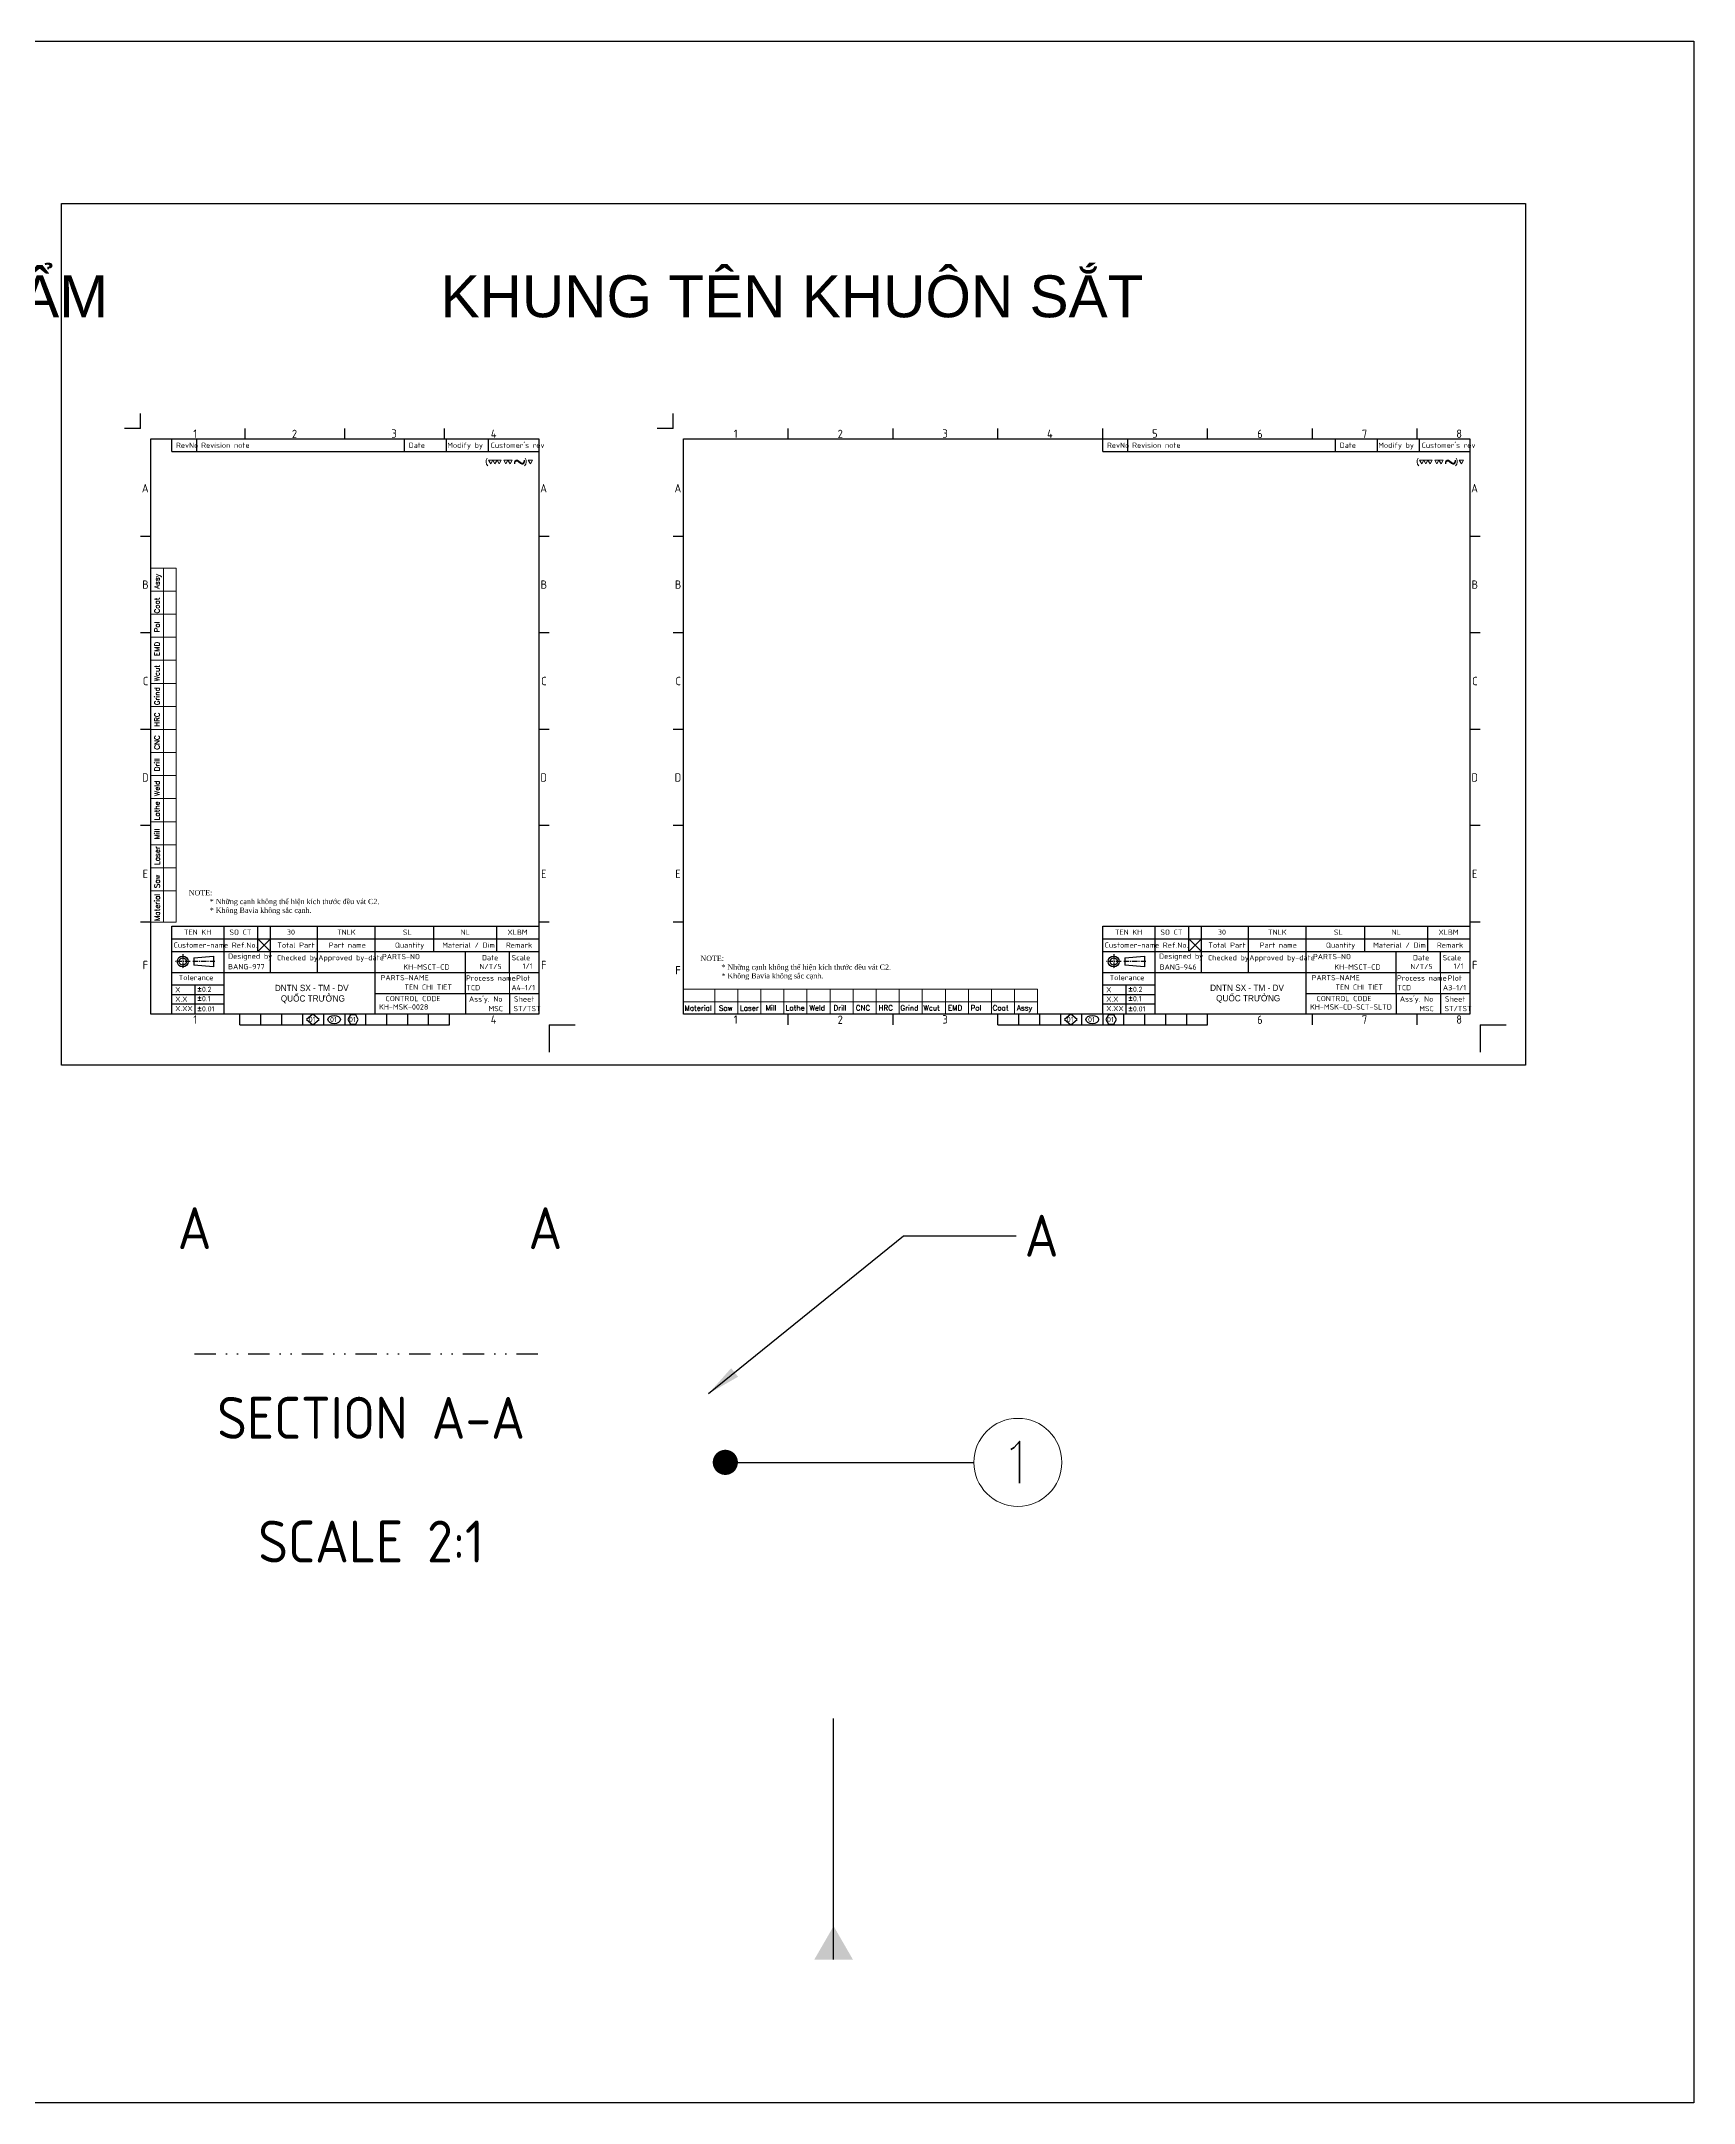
# Model space of a CAD drawing. Header units: millimetres. Extents: x -205945 to -46279, y 28253 to 108078.
# Drawn here: x -133655 to -132866, y 43192 to 44175 of the extents above; entities that cross this region are included whole.
import ezdxf
from ezdxf.enums import TextEntityAlignment as Align

# ---------------------------------------------------------------- set-up
doc = ezdxf.new("R2010")
doc.units = ezdxf.units.MM
for name, pattern in [('CENTERX2', [4, 2.5, -0.5, 0.5, -0.5]), ('CONTPVMNIL', [0]), ('DASHEDX2', [1.5, 1, -0.5]), ('DIVIDE', [1.25, 0.5, -0.25, 0, -0.25, 0, -0.25])]:
    doc.linetypes.add(name, pattern=pattern)
doc.layers.get('0').update_dxf_attribs({"linetype": 'CONTPVMNIL'})
for name, color, linetype in [('CENTER', 1, 'CENTERX2'), ('FRAME050', 6, 'Continuous'), ('hatch', 4, 'DASHEDX2'), ('MAIN', 7, 'Continuous')]:
    doc.layers.add(name, color=color, linetype=linetype)
for name, color, linetype, lineweight in [('dim', 82, 'Continuous', 9), ('from', 7, 'Continuous', 13), ('insert', 7, 'Continuous', 20), ('kt', 7, 'Continuous', 13), ('LAYER0', 7, 'Continuous', 35)]:
    doc.layers.add(name, color=color, linetype=linetype, lineweight=lineweight)
doc.styles.add('ISOCP', font='isocp')
doc.styles.add('SLDTEXTSTYLE1', font='timesi.ttf', dxfattribs={"width": 0.933})
doc.styles.get("Standard").update_dxf_attribs({"font": 'isocp.shx'})
doc.styles.add('TXT', font='txt.shx', dxfattribs={"bigfont": 'gbcbig.shx'})
doc.styles.add('VINI', font='simplex.shx', dxfattribs={"bigfont": 'bigfont.shx'})
doc.dimstyles.new('Dim20', dxfattribs={"dimtxt": 20, "dimasz": 10, "dimexe": 0, "dimexo": 0, "dimgap": 0.6, "dimtad": 1, "dimtoh": 1, "dimdsep": 46, "dimtxsty": 'ISOCP', "dimcen": 0, "dimclrd": 3, "dimclre": 3, "dimclrt": 7, "dimadec": 3, "dimazin": 2, "dimtp": 0.05, "dimtm": 0.05, "dimtfac": 0.7, "dimtofl": 0, "dimtmove": 0, "dimatfit": 3, "dimfxl": 0, "dimtolj": 1, "dimarcsym": 0})
doc.dimstyles.new('Dim7.5', dxfattribs={"dimtxt": 7.5, "dimasz": 4, "dimexe": 0, "dimexo": 0, "dimgap": 1, "dimtad": 1, "dimdsep": 46, "dimtxsty": 'Standard', "dimcen": 0, "dimclrd": 3, "dimclre": 3, "dimclrt": 7, "dimadec": 3, "dimazin": 2, "dimtp": 0.05, "dimtm": 0.05, "dimtfac": 0.7, "dimtofl": 0, "dimtmove": 0, "dimatfit": 3, "dimfxl": 0, "dimtolj": 1, "dimarcsym": 0})

# ---------------------------------------------------------------- blocks, each defined once
blk = doc.blocks.new('ZSZSERHRJH')
at = {"color": 1, "linetype": 'ByBlock'}
blk.add_lwpolyline([(-109.71, 2.55), (-112.71, 5.05), (-115.71, 2.55), (-112.71, 0.05)], close=True, dxfattribs=at)
blk.add_ellipse((-102.55, 2.48), major_axis=(-3, 0), ratio=0.666667, dxfattribs=at)
at = {"layer": 'FRAME050'}
for p, q in [((-145, 279.5), (-145, 284.5)), ((-97.5, 279.5), (-97.5, 284.5)), ((-50, 279.5), (-50, 284.5)), ((-190, 233), (-195, 233)), ((0, 233), (-5, 233)), ((-190, 187), (-195, 187)), ((-190, 187), (-195, 187)), ((0, 187), (-5, 187)), ((-195, 141), (-190, 141)), ((-195, 141), (-190, 141)), ((-5, 141), (0, 141)), ((-190, 95), (-195, 95)), ((-190, 95), (-195, 95)), ((0, 95), (-5, 95)), ((-190, 49), (-195, 49)), ((-190, 49), (-195, 49)), ((0, 49), (-5, 49)), ((-147.5, 0), (-147.5, 5)), ((-147.5, 0), (-47.5, 0)), ((-137.5, 0), (-137.5, 5)), ((-127.5, 0), (-127.5, 5)), ((-117.5, 0), (-117.5, 5)), ((-107.5, 0), (-107.5, 5)), ((-97.5, 5), (-97.5, 0)), ((-87.5, 0), (-87.5, 5)), ((-77.5, 0), (-77.5, 5)), ((-67.5, 0), (-67.5, 5)), ((-57.5, 0), (-57.5, 5)), ((-47.5, 0), (-47.5, 5))]:
    blk.add_line(p, q, dxfattribs=at)
at = {"layer": 'kt', "linetype": 'ByBlock'}
for p, q in [((-190, 217.89), (-178, 217.89)), ((-184, 217.89), (-184, 49)), ((-178, 217.89), (-178, 49)), ((-190, 206.89), (-178, 206.89)), ((-190, 195.89), (-178, 195.89)), ((-190, 184.89), (-178, 184.89)), ((-190, 173.89), (-178, 173.89)), ((-190, 162.89), (-178, 162.89)), ((-190, 151.89), (-178, 151.89)), ((-190, 140.89), (-178, 140.89)), ((-190, 129.89), (-178, 129.89)), ((-190, 118.89), (-178, 118.89)), ((-190, 107.89), (-178, 107.89)), ((-190, 96.89), (-178, 96.89)), ((-190, 85.89), (-178, 85.89)), ((-190, 74.89), (-178, 74.89)), ((-190, 63.89), (-178, 63.89)), ((-190, 49), (-178, 49))]:
    blk.add_line(p, q, dxfattribs=at)
at = {"layer": 'MAIN'}
for p, q in [((-195, 284.5), (-195, 291.57)), ((-195, 284.5), (-202.5, 284.5)), ((0, 0), (0, -13.13)), ((0, 0), (12.4, 0))]:
    blk.add_line(p, q, dxfattribs=at)
at = {"layer": 'MAIN', "color": 7, "linetype": 'Continuous'}
blk.add_lwpolyline([(-190, 279.5), (-5, 279.5), (-5, 5), (-190, 5)], close=True, dxfattribs=at)
at = {"layer": 'MAIN', "color": 1, "linetype": 'ByBlock'}
blk.add_lwpolyline([(-91.04, 2.51), (-92.31, 4.71), (-94.84, 4.71), (-96.11, 2.51), (-94.84, 0.31), (-92.31, 0.31)], close=True, dxfattribs=at)
at = {"layer": 'FRAME050', "style": 'ISOCP'}
for s, p in [('1', (-169.75, 280)), ('2', (-122.72, 279.9)), ('3', (-75.23, 280.08)), ('4', (-27.85, 280)), ('A', (-194.3, 254)), ('A', (-4.3, 254)), ('B', (-194.1, 208)), ('B', (-194.1, 208)), ('B', (-4.1, 208)), ('C', (-193.81, 162)), ('C', (-193.81, 162)), ('C', (-3.81, 162)), ('D', (-194.21, 116)), ('D', (-194.21, 116)), ('D', (-4.21, 116)), ('E', (-193.9, 70)), ('E', (-193.9, 70)), ('E', (-3.9, 70)), ('F', (-193.9, 26.5)), ('F', (-3.9, 26.5)), ('1', (-169.75, 0.5)), ('4', (-27.85, 0.5))]:
    blk.add_text(s, height=4, dxfattribs=at).set_placement(p)
at = {"layer": 'insert', "linetype": 'ByBlock', "char_height": 2.5, "width": 12.5717, "attachment_point": 1, "rotation": 90, "style": 'VINI'}
for s, insert in [('Assy', (-188.3, 207.93)), ('Coat', (-188.3, 196.25)), ('Pol', (-188.3, 187.24)), ('EMD', (-188.3, 175.87)), ('Wcut', (-188.3, 163.81)), ('Grind', (-188.3, 152.46)), ('HRC', (-188.3, 142.16)), ('CNC', (-188.3, 131.25)), ('Drill ', (-188.3, 120.96)), ('Weld', (-188.3, 109.07)), ('Lathe', (-188.3, 97.5)), ('Mill', (-188.3, 88.38)), ('Laser', (-188.23, 76.18)), ('Saw', (-188.23, 65.18)), ('Material', (-188.23, 49.47))]:
    blk.add_mtext(s, dxfattribs=dict(at, insert=insert))
at = {"layer": 'kt', "color": 0, "linetype": 'Continuous', "style": 'ISOCP'}
for p in [(-114.71, 2.55), (-104.55, 2.48)]:
    blk.add_text('01', height=2.5, dxfattribs=at).set_placement(p, align=Align.MIDDLE_LEFT)
at = {"layer": 'MAIN', "color": 0, "linetype": 'Continuous', "style": 'ISOCP'}
blk.add_text('01', height=2.5, dxfattribs=at).set_placement((-95.5, 2.5), align=Align.MIDDLE_LEFT)
blk = doc.blocks.new('rstjsryk')
at = {"color": 1, "linetype": 'ByBlock'}
blk.add_lwpolyline([(-192.21, 2.55), (-195.21, 5.05), (-198.21, 2.55), (-195.21, 0.05)], close=True, dxfattribs=at)
blk.add_ellipse((-185.05, 2.48), major_axis=(-3, 0), ratio=0.666667, dxfattribs=at)
at = {"layer": 'FRAME050'}
for p, q in [((-330, 279.5), (-330, 284.5)), ((-280, 279.5), (-280, 284.5)), ((-230, 279.5), (-230, 284.5)), ((-180, 279.5), (-180, 284.5)), ((-130, 279.5), (-130, 284.5)), ((-80, 279.5), (-80, 284.5)), ((-30, 279.5), (-30, 284.5)), ((-380, 233), (-385, 233)), ((0, 233), (-5, 233)), ((-380, 187), (-385, 187)), ((0, 187), (-5, 187)), ((-385, 141), (-380, 141)), ((-5, 141), (0, 141)), ((-380, 95), (-385, 95)), ((0, 95), (-5, 95)), ((-380, 49), (-385, 49)), ((0, 49), (-5, 49)), ((-330, 0), (-330, 5)), ((-280, 0), (-280, 5)), ((-230, 0), (-230, 5)), ((-230, 0), (-130, 0)), ((-220, 0), (-220, 5)), ((-210, 0), (-210, 5)), ((-200, 0), (-200, 5)), ((-190, 0), (-190, 5)), ((-180, 5), (-180, 0)), ((-170, 0), (-170, 5)), ((-160, 0), (-160, 5)), ((-150, 0), (-150, 5)), ((-140, 0), (-140, 5)), ((-130, 0), (-130, 5)), ((-80, 0), (-80, 5)), ((-30, 0), (-30, 5))]:
    blk.add_line(p, q, dxfattribs=at)
at = {"layer": 'kt', "linetype": 'ByBlock'}
for p, q in [((-211.11, 17), (-380, 17)), ((-380, 17), (-380, 5)), ((-211.11, 11), (-380, 11)), ((-365.11, 5), (-365.11, 17)), ((-354.11, 5), (-354.11, 17)), ((-343.11, 5), (-343.11, 17)), ((-332.11, 5), (-332.11, 17)), ((-321.11, 5), (-321.11, 17)), ((-310.11, 5), (-310.11, 17)), ((-299.11, 5), (-299.11, 17)), ((-288.11, 5), (-288.11, 17)), ((-277.11, 5), (-277.11, 17)), ((-266.11, 5), (-266.11, 17)), ((-255.11, 5), (-255.11, 17)), ((-244.11, 5), (-244.11, 17)), ((-233.11, 5), (-233.11, 17)), ((-222.11, 5), (-222.11, 17)), ((-211.11, 5), (-211.11, 17))]:
    blk.add_line(p, q, dxfattribs=at)
at = {"layer": 'MAIN'}
for p, q in [((-385, 284.5), (-385, 291.57)), ((-385, 284.5), (-392.5, 284.5)), ((0, 0), (12.4, 0)), ((0, 0), (0, -13.13))]:
    blk.add_line(p, q, dxfattribs=at)
at = {"layer": 'MAIN', "color": 7, "linetype": 'Continuous'}
blk.add_lwpolyline([(-380, 279.5), (-5, 279.5), (-5, 5), (-380, 5)], close=True, dxfattribs=at)
at = {"layer": 'MAIN', "color": 1, "linetype": 'ByBlock'}
blk.add_lwpolyline([(-173.54, 2.51), (-174.81, 4.71), (-177.34, 4.71), (-178.61, 2.51), (-177.34, 0.31), (-174.81, 0.31)], close=True, dxfattribs=at)
at = {"layer": 'FRAME050', "style": 'ISOCP'}
for s, p in [('1', (-356, 280)), ('2', (-306.47, 279.9)), ('3', (-256.48, 280.08)), ('4', (-206.6, 280)), ('5', (-156.48, 280.08)), ('6', (-106.38, 279.91)), ('7', (-56.4, 280)), ('8', (-11.4, 280)), ('A', (-384.3, 254)), ('A', (-4.3, 254)), ('B', (-384.1, 208)), ('B', (-4.1, 208)), ('C', (-383.81, 162)), ('C', (-3.81, 162)), ('D', (-384.21, 116)), ('D', (-4.21, 116)), ('E', (-383.9, 70)), ('E', (-3.9, 70)), ('F', (-3.9, 26.5)), ('F', (-383.9, 24)), ('1', (-356, 0.5)), ('2', (-306.47, 0.4)), ('3', (-256.48, 0.58)), ('6', (-106.38, 0.41)), ('7', (-56.4, 0.5)), ('8', (-11.4, 0.5))]:
    blk.add_text(s, height=4, dxfattribs=at).set_placement(p)
at = {"layer": 'insert', "linetype": 'ByBlock', "char_height": 2.5, "width": 9.8714, "attachment_point": 1, "style": 'VINI'}
for s, insert in [('Material', (-379.53, 9.23)), ('Saw', (-363.1, 9.23)), ('Laser', (-353.1, 9.23)), ('Mill', (-340.85, 9.31)), ('Lathe', (-331.3, 9.31)), ('Weld', (-319.89, 9.31)), ('Drill ', (-308.45, 9.31)), ('CNC', (-297.83, 9.31)), ('HRC', (-286.97, 9.31)), ('Grind', (-276.54, 9.31)), ('Wcut', (-265.54, 9.31)), ('EMD', (-253.89, 9.31)), ('Pol', (-243.07, 9.31)), ('Coat', (-232.55, 9.31)), ('Assy', (-220.98, 9.31))]:
    blk.add_mtext(s, dxfattribs=dict(at, insert=insert))
at = {"layer": 'kt', "color": 0, "linetype": 'Continuous', "style": 'ISOCP'}
for p in [(-197.21, 2.55), (-187.05, 2.48)]:
    blk.add_text('01', height=2.5, dxfattribs=at).set_placement(p, align=Align.MIDDLE_LEFT)
at = {"layer": 'MAIN', "color": 0, "linetype": 'Continuous', "style": 'ISOCP'}
blk.add_text('01', height=2.5, dxfattribs=at).set_placement((-178, 2.5), align=Align.MIDDLE_LEFT)

msp = doc.modelspace()

# ---------------------------------------------------------------- linework, layer by layer
at = {"linetype": 'ByBlock'}
for p, q in [((-133592.401, 43747.141), (-133592.401, 43753.141)), ((-133567.401, 43747.141), (-133567.401, 43753.141)), ((-133551.401, 43747.141), (-133551.401, 43753.141)), ((-133545.401, 43747.141), (-133545.401, 43753.141)), ((-133522.901, 43747.141), (-133522.901, 43753.141)), ((-133495.401, 43747.141), (-133495.401, 43753.141)), ((-133467.401, 43747.141), (-133467.401, 43753.141)), ((-133437.401, 43747.141), (-133437.401, 43753.141)), ((-133148.342, 43747.141), (-133148.342, 43753.141)), ((-133123.342, 43747.141), (-133123.342, 43753.141)), ((-133107.342, 43747.141), (-133107.342, 43753.141)), ((-133101.342, 43747.141), (-133101.342, 43753.141)), ((-133078.842, 43747.141), (-133078.842, 43753.141)), ((-133051.342, 43747.141), (-133051.342, 43753.141)), ((-133023.342, 43747.141), (-133023.342, 43753.141)), ((-132993.342, 43747.141), (-132993.342, 43753.141)), ((-133452.401, 43721.141), (-133452.401, 43711.141)), ((-133008.342, 43721.141), (-133008.342, 43711.141))]:
    msp.add_line(p, q, dxfattribs=at)
at = {"color": 7}
for p, q in [((-133431.401, 43721.141), (-133431.401, 43711.141)), ((-132987.342, 43721.141), (-132987.342, 43711.141))]:
    msp.add_line(p, q, dxfattribs=at)
at = {"ltscale": 3}
msp.add_lwpolyline([(-134483.764, 44175.404), (-132866.475, 44175.404), (-132866.475, 43191.818), (-134483.764, 43191.818)], close=True, dxfattribs=at)
at = {"linetype": 'Continuous', "ltscale": 169}
msp.add_lwpolyline([(-133644.946, 44098.053), (-132946.764, 44098.053), (-132946.764, 43686.793), (-133644.946, 43686.793)], close=True, dxfattribs=at)
at = {"layer": 'CENTER'}
for p, q in [((-133583.655, 43736.333), (-133590.757, 43736.333)), ((-133587.206, 43739.824), (-133587.206, 43732.796)), ((-133571.832, 43736.333), (-133582.816, 43736.333)), ((-133139.596, 43736.333), (-133146.698, 43736.333)), ((-133143.147, 43739.824), (-133143.147, 43732.796)), ((-133127.773, 43736.333), (-133138.757, 43736.333))]:
    msp.add_line(p, q, dxfattribs=at)
at = {"layer": 'from', "color": 4, "ltscale": 3}
msp.add_circle((-133188.861, 43497.368), 21, dxfattribs=at)
at = {"layer": 'hatch', "color": 2, "linetype": 'DIVIDE', "ltscale": 20.32}
msp.add_line((-133581.56, 43549.093), (-133414.238, 43549.093), dxfattribs=at)
at = {"layer": 'hatch', "color": 2, "ltscale": 3}
for points in [[(-133581.56, 43549.093, 0, 0, 0), (-133581.56, 43569.093, 6, 0, 0), (-133581.56, 43589.093, 0, 0, 0)], [(-133414.238, 43549.093, 0, 0, 0), (-133414.238, 43569.093, 6, 0, 0), (-133414.238, 43589.093, 0, 0, 0)]]:
    msp.add_lwpolyline(points, format="xyseb", dxfattribs=at)
at = {"layer": 'kt', "linetype": 'Continuous'}
for p, q in [((-133545.401, 43747.141), (-133551.401, 43741.141)), ((-133551.401, 43747.141), (-133545.401, 43741.141)), ((-133101.342, 43747.141), (-133107.342, 43741.141)), ((-133107.342, 43747.141), (-133101.342, 43741.141)), ((-133579.989, 43723.407), (-133578.42, 43723.407)), ((-133579.989, 43722.144), (-133578.42, 43722.144)), ((-133579.204, 43722.71), (-133579.204, 43724.06)), ((-133135.93, 43723.407), (-133134.361, 43723.407)), ((-133135.93, 43722.144), (-133134.361, 43722.144)), ((-133135.145, 43722.71), (-133135.145, 43724.06)), ((-133579.989, 43718.947), (-133578.42, 43718.947)), ((-133579.989, 43717.684), (-133578.42, 43717.684)), ((-133579.989, 43714.086), (-133578.42, 43714.086)), ((-133579.989, 43712.824), (-133578.42, 43712.824)), ((-133579.204, 43718.25), (-133579.204, 43719.6)), ((-133579.204, 43713.39), (-133579.204, 43714.74)), ((-133135.93, 43718.947), (-133134.361, 43718.947)), ((-133135.93, 43717.684), (-133134.361, 43717.684)), ((-133135.93, 43714.086), (-133134.361, 43714.086)), ((-133135.93, 43712.824), (-133134.361, 43712.824)), ((-133135.145, 43718.25), (-133135.145, 43719.6)), ((-133135.145, 43713.39), (-133135.145, 43714.74))]:
    msp.add_line(p, q, dxfattribs=at)
at = {"layer": 'kt', "linetype": 'ByBlock'}
for p, q in [((-133431.401, 43731.141), (-133431.401, 43721.141)), ((-132987.342, 43731.141), (-132987.342, 43721.141))]:
    msp.add_line(p, q, dxfattribs=at)
at = {"layer": 'kt', "color": 4, "linetype": 'Continuous'}
for points in [[(-133440.302, 43973.813), (-133439.301, 43975.547), (-133441.303, 43975.547)], [(-133438.3, 43973.813), (-133437.299, 43975.547), (-133439.301, 43975.547)], [(-133436.298, 43973.813), (-133435.297, 43975.547), (-133437.299, 43975.547)], [(-133433.088, 43973.813), (-133432.087, 43975.547), (-133434.089, 43975.547)], [(-133431.086, 43973.813), (-133430.085, 43975.547), (-133432.087, 43975.547)], [(-133421.385, 43973.813), (-133420.384, 43975.547), (-133422.386, 43975.547)], [(-132996.243, 43973.813), (-132995.242, 43975.547), (-132997.244, 43975.547)], [(-132994.241, 43973.813), (-132993.24, 43975.547), (-132995.242, 43975.547)], [(-132992.239, 43973.813), (-132991.238, 43975.547), (-132993.24, 43975.547)], [(-132989.029, 43973.813), (-132988.028, 43975.547), (-132990.03, 43975.547)], [(-132987.027, 43973.813), (-132986.026, 43975.547), (-132988.028, 43975.547)], [(-132977.326, 43973.813), (-132976.325, 43975.547), (-132978.327, 43975.547)]]:
    msp.add_lwpolyline(points, close=True, dxfattribs=at)
at = {"layer": 'kt', "linetype": 'Continuous'}
for centre, start, end in [((-133439.497, 43974.795), 145.606428, 222.455834), ((-133426.327, 43974.795), 317.544166, 34.393572), ((-132995.438, 43974.795), 145.606428, 222.455834), ((-132982.268, 43974.795), 317.544166, 34.393572)]:
    msp.add_arc(centre, 3.013, start, end, dxfattribs=at)
at = {"layer": 'MAIN'}
for p, q in [((-133592.401, 43979.641), (-133592.401, 43985.641)), ((-133592.401, 43979.641), (-133417.401, 43979.641)), ((-133580.401, 43979.641), (-133580.401, 43985.641)), ((-133481.401, 43979.641), (-133481.401, 43985.641)), ((-133461.401, 43979.641), (-133461.401, 43985.641)), ((-133441.401, 43979.641), (-133441.401, 43985.641)), ((-133148.342, 43979.641), (-133148.342, 43985.641)), ((-133148.342, 43979.641), (-132973.342, 43979.641)), ((-133136.342, 43979.641), (-133136.342, 43985.641)), ((-133037.342, 43979.641), (-133037.342, 43985.641)), ((-133017.342, 43979.641), (-133017.342, 43985.641)), ((-132997.342, 43979.641), (-132997.342, 43985.641)), ((-133592.401, 43753.141), (-133417.401, 43753.141)), ((-133148.342, 43753.141), (-132973.342, 43753.141)), ((-133592.401, 43741.141), (-133592.401, 43747.141)), ((-133592.401, 43747.141), (-133417.401, 43747.141)), ((-133592.401, 43711.141), (-133592.401, 43741.141)), ((-133592.401, 43741.141), (-133417.401, 43741.141)), ((-133567.401, 43741.141), (-133567.401, 43747.141)), ((-133567.401, 43711.141), (-133567.401, 43741.141)), ((-133551.401, 43741.141), (-133551.401, 43747.141)), ((-133545.401, 43741.141), (-133545.401, 43747.141)), ((-133545.401, 43731.141), (-133545.401, 43741.141)), ((-133522.901, 43731.141), (-133522.901, 43747.141)), ((-133495.401, 43731.141), (-133495.401, 43747.141)), ((-133467.401, 43741.141), (-133467.401, 43747.141)), ((-133452.401, 43721.141), (-133452.401, 43741.141)), ((-133437.401, 43741.141), (-133437.401, 43747.141)), ((-133431.401, 43731.141), (-133431.401, 43741.141)), ((-133148.342, 43747.141), (-132973.342, 43747.141)), ((-133148.342, 43741.141), (-133148.342, 43747.141)), ((-133148.342, 43741.141), (-132973.342, 43741.141)), ((-133148.342, 43711.141), (-133148.342, 43741.141)), ((-133123.342, 43741.141), (-133123.342, 43747.141)), ((-133123.342, 43711.141), (-133123.342, 43741.141)), ((-133107.342, 43741.141), (-133107.342, 43747.141)), ((-133101.342, 43741.141), (-133101.342, 43747.141)), ((-133101.342, 43731.141), (-133101.342, 43741.141)), ((-133078.842, 43731.141), (-133078.842, 43747.141)), ((-133051.342, 43731.141), (-133051.342, 43747.141)), ((-133023.342, 43741.141), (-133023.342, 43747.141)), ((-133008.342, 43721.141), (-133008.342, 43741.141)), ((-132993.342, 43741.141), (-132993.342, 43747.141)), ((-132987.342, 43731.141), (-132987.342, 43741.141)), ((-133592.401, 43731.141), (-133417.401, 43731.141)), ((-133581.878, 43738.076), (-133572.514, 43738.947)), ((-133581.878, 43738.076), (-133581.878, 43734.591)), ((-133572.514, 43733.72), (-133581.878, 43734.591)), ((-133572.514, 43738.947), (-133572.514, 43733.72)), ((-133495.401, 43711.141), (-133495.401, 43731.141)), ((-133148.342, 43731.141), (-132973.342, 43731.141)), ((-133137.819, 43738.076), (-133128.455, 43738.947)), ((-133137.819, 43738.076), (-133137.819, 43734.591)), ((-133128.455, 43733.72), (-133137.819, 43734.591)), ((-133128.455, 43738.947), (-133128.455, 43733.72)), ((-133051.342, 43711.141), (-133051.342, 43731.141)), ((-133592.401, 43725.141), (-133567.401, 43725.141)), ((-133592.401, 43720.641), (-133567.401, 43720.641)), ((-133581.448, 43725.141), (-133581.448, 43711.141)), ((-133495.401, 43721.141), (-133417.401, 43721.141)), ((-133148.342, 43725.141), (-133123.342, 43725.141)), ((-133148.342, 43720.641), (-133123.342, 43720.641)), ((-133137.389, 43725.141), (-133137.389, 43711.141)), ((-133051.342, 43721.141), (-132973.342, 43721.141)), ((-133592.401, 43716.141), (-133567.401, 43716.141)), ((-133148.342, 43716.141), (-133123.342, 43716.141))]:
    msp.add_line(p, q, dxfattribs=at)
for centre, radius in [((-133587.206, 43736.333), 2.614), ((-133587.206, 43736.333), 1.742), ((-133143.147, 43736.333), 2.614), ((-133143.147, 43736.333), 1.742)]:
    msp.add_circle(centre, radius, dxfattribs=at)

# ---------------------------------------------------------------- block references
for name, p in [('ZSZSERHRJH', (-133412.401, 43706.141)), ('rstjsryk', (-132968.342, 43706.141))]:
    msp.add_blockref(name, p)

# ---------------------------------------------------------------- texts
at = {"color": 4, "linetype": 'ByBlock', "style": 'VINI'}
for p in [(-133429.625, 43972.08), (-132985.566, 43972.08)]:
    msp.add_text('~', height=6, dxfattribs=at).set_placement(p)
at = {"ltscale": 3, "char_height": 20, "width": 390.29509, "attachment_point": 1}
for s, insert in [('{\\fArial|b0|i0|c0|p34;KHUNG TÊN HDCV, SẢN PHẨM}', (-134035.724, 44063.702)), ('{\\fArial|b0|i0|c0|p34;KHUNG TÊN KHUÔN SẮT}', (-133464.226, 44063.702))]:
    msp.add_mtext(s, dxfattribs=dict(at, insert=insert))
at = {"layer": 'dim', "color": 7, "ltscale": 3, "insert": (-133185.613, 43615.514), "char_height": 20, "attachment_point": 1}
msp.add_mtext('A', dxfattribs=at)
at = {"layer": 'from', "color": 6, "ltscale": 3, "style": 'TXT'}
msp.add_text('1', height=20, dxfattribs=at).set_placement((-133188.861, 43497.368), align=Align.MIDDLE)
at = {"layer": 'hatch', "color": 6, "ltscale": 3}
for s, p in [('A', (-133581.56, 43609.093)), ('A', (-133414.238, 43609.093)), ('SECTION A-A', (-133497.363, 43518.617, 0)), ('SCALE 2:1', (-133497.363, 43459.602, 0))]:
    msp.add_text(s, height=20, dxfattribs=at).set_placement(p, align=Align.MIDDLE)
at = {"layer": 'kt', "color": 0, "linetype": 'Continuous', "style": 'ISOCP'}
for s, p in [('RevNo', (-133590.401, 43982.641)), ('Revision note', (-133578.401, 43982.641)), ('Date', (-133479.401, 43982.641)), ('Modify by', (-133461.04, 43982.641)), ("Customer's rev", (-133440.318, 43982.641)), ('RevNo', (-133146.342, 43982.641)), ('Revision note', (-133134.342, 43982.641)), ('Date', (-133035.342, 43982.641)), ('Modify by', (-133016.981, 43982.641)), ("Customer's rev", (-132996.259, 43982.641))]:
    msp.add_text(s, height=2.5, dxfattribs=at).set_placement(p, align=Align.MIDDLE_LEFT)
at = {"layer": 'kt', "linetype": 'Continuous', "style": 'ISOCP'}
for s, p in [('TEN KH', (-133580.112, 43749.077)), ('SO CT', (-133559.685, 43749.077)), ('30', (-133535.58, 43749.077)), ('TNLK', (-133509.151, 43749.077)), ('SL', (-133480.112, 43749.077)), ('NL', (-133452.479, 43749.077)), ('XLBM', (-133427.519, 43749.077)), ('TEN KH', (-133136.053, 43749.077)), ('SO CT', (-133115.626, 43749.077)), ('30', (-133091.521, 43749.077)), ('TNLK', (-133065.092, 43749.077)), ('SL', (-133036.053, 43749.077)), ('NL', (-133008.42, 43749.077)), ('XLBM', (-132983.46, 43749.077)), ('KH-MSCT-CD', (-133470.98, 43732.449)), ('N/T/5', (-133440.393, 43732.692)), ('KH-MSCT-CD', (-133026.921, 43732.449)), ('N/T/5', (-132996.334, 43732.692)), ('TEN CHI TIET', (-133470.115, 43722.853)), ('TEN CHI TIET', (-133026.056, 43722.853))]:
    msp.add_text(s, height=2.5, dxfattribs=at).set_placement(p, align=Align.CENTER)
for s, p in [('Customer-name', (-133591.526, 43744.164)), ('Designed by', (-133565.554, 43738.876)), ('Ref.No.', (-133563.763, 43744.141)), ('Total Part', (-133542.065, 43744.141)), ('Part name', (-133517.522, 43744.141)), ('Quantity', (-133485.998, 43744.141)), ('Material / Dim', (-133463.432, 43744.141)), ('Remark', (-133433.038, 43744.141)), ('Customer-name', (-133147.467, 43744.164)), ('Designed by', (-133121.495, 43738.876)), ('Ref.No.', (-133119.704, 43744.141)), ('Total Part', (-133098.006, 43744.141)), ('Part name', (-133073.463, 43744.141)), ('Quantity', (-133041.939, 43744.141)), ('Material / Dim', (-133019.373, 43744.141)), ('Remark', (-132988.979, 43744.141)), ('BANG-977', (-133565.554, 43733.876)), ('Checked by', (-133542.236, 43738.141)), ('Approved by-date', (-133522.54, 43738.141)), ('Date', (-133444.486, 43738.141)), ('Scale', (-133430.332, 43738.141)), ('Checked by', (-133098.177, 43738.141)), ('Approved by-date', (-133078.481, 43738.141)), ('Date', (-133000.427, 43738.141)), ('Scale', (-132986.273, 43738.141)), ('X', (-133590.776, 43722.889)), ('Tolerance', (-133589.151, 43728.662)), ('0.2', (-133578.054, 43723.058)), ('Process name', (-133452.12, 43728.444)), ('TCD', (-133451.922, 43723.869)), ('A4-1/1', (-133430.419, 43723.869)), ('Plot', (-133428.169, 43728.444)), ('X', (-133146.717, 43722.889)), ('Tolerance', (-133145.092, 43728.662)), ('0.2', (-133133.995, 43723.058)), ('Process name', (-133008.061, 43728.444)), ('TCD', (-133007.863, 43723.869)), ('A3-1/1', (-132986.124, 43723.869)), ('Plot', (-132983.875, 43728.444)), ('X.X', (-133590.776, 43718.389)), ('X.XX', (-133590.776, 43713.889)), ('0.1', (-133578.054, 43718.598)), ('0.01', (-133578.054, 43713.738)), ('CONTROL CODE', (-133490.401, 43718.649)), ("Ass'y. No", (-133450.66, 43718.444)), ('MSC', (-133441.356, 43713.869)), ('ST/TST', (-133429.447, 43713.869)), ('Sheet', (-133429.206, 43718.444)), ('X.X', (-133146.717, 43718.389)), ('X.XX', (-133146.717, 43713.889)), ('0.1', (-133133.995, 43718.598)), ('0.01', (-133133.995, 43713.738)), ('CONTROL CODE', (-133046.342, 43718.649)), ("Ass'y. No", (-133006.684, 43718.444)), ('MSC', (-132997.38, 43713.869)), ('ST/TST', (-132985.388, 43713.869)), ('Sheet', (-132985.147, 43718.444))]:
    msp.add_text(s, height=2.5, dxfattribs=at).set_placement(p, align=Align.MIDDLE_LEFT)
at = {"layer": 'kt', "linetype": 'Continuous', "char_height": 2.5, "width": 103.20296, "attachment_point": 1, "style": 'ISOCP'}
for insert in [(-133584.323, 43770.38), (-133340.264, 43739.086)]:
    msp.add_mtext('{\\fTimes New Roman|b0|i0|c0|p18;NOTE:\\P^I* Những cạnh không thể hiện kích thước đều vát C2.\\P^I* Không Bavia không sắc cạnh.}', dxfattribs=dict(at, insert=insert))
at = {"layer": 'kt', "linetype": 'Continuous', "style": 'ISOCP', "flags": 8}
for tag, p in [('PARTS-NO', (-133483.097, 43738.673)), ('PARTS-NO', (-133039.038, 43738.673)), ('PARTS-NAME', (-133481.332, 43728.629)), ('PARTS-NAME', (-133037.273, 43728.629))]:
    msp.add_attdef(tag, text='X', height=2.5, dxfattribs=at).set_placement(p, align=Align.MIDDLE)
for tag, text, p in [('1/1', '1:1', (-133425.077, 43734.141)), ('BANG-946', 'xx', (-133121.223, 43733.697)), ('1/1', '1:1', (-132981.018, 43734.141)), ('KH-MSK-0028', 'XXX', (-133493.548, 43714.649)), ('KH-MSK-CD-SCT-SLTD', 'XXX', (-133049.489, 43714.649))]:
    msp.add_attdef(tag, text=text, height=2.5, dxfattribs=at).set_placement(p, align=Align.MIDDLE_LEFT)
at = {"layer": 'LAYER0', "color": 0, "char_height": 3, "width": 70.35413, "attachment_point": 2, "style": 'SLDTEXTSTYLE1'}
for insert in [(-133525.674, 43725.206), (-133079.547, 43725.322)]:
    msp.add_mtext('{\\fArial|b0|i0|c0|p34;DNTN SX - TM - DV\\P QUỐC TRƯỞNG}', dxfattribs=dict(at, insert=insert))

# ---------------------------------------------------------------- leaders
at = {"layer": 'dim', "ltscale": 3, "annotation_type": 0, "has_hookline": 1, "hookline_direction": 0, "text_width": 13.76}
msp.add_leader([(-133336.393, 43530.172), (-133243.476, 43605.514), (-133189.611, 43605.514)], dimstyle='Dim7.5', override={"dimtxt": 20, "dimasz": 16, "dimgap": 3.998, "dimtad": 0}, dxfattribs=at)
at = {"layer": 'dim', "ltscale": 3}
msp.add_leader([(-133276.746, 43260.096), (-133276.746, 43375.134)], dimstyle='Dim20', override={"dimasz": 16, "dimgap": 3.998, "dimtad": 0, "dimldrblk": 'DatumFilled'}, dxfattribs=at)
at = {"layer": 'from', "color": 4}
msp.add_leader([(-133328.392, 43497.368), (-133209.861, 43497.368)], dimstyle='Dim7.5', override={"dimasz": 12, "dimldrblk": 'Dot'}, dxfattribs=at)

doc.saveas('drawing.dxf')
